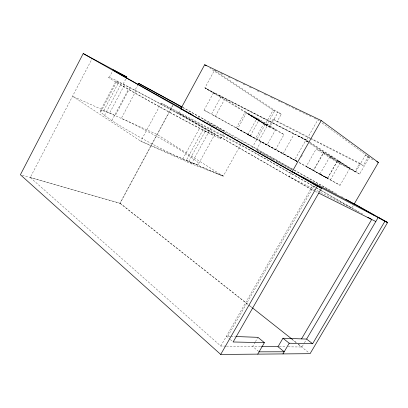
<?xml version="1.0" encoding="UTF-8"?>
<svg xmlns="http://www.w3.org/2000/svg" width="408" height="408" viewBox="0 0 408 408"><rect width="100%" height="100%" fill="white"/><g stroke="black" fill="none" stroke-linecap="round" stroke-linejoin="round"><path stroke-width="0.31" stroke-dasharray="2.04 1.53" d="M225.792 346.106L220.794 346.045L30.243 177.506L91.887 59.053M109.257 77.392L112.608 71.012M315.476 187.175L240.746 144.656L223.247 176.144L175.669 155.79A56.069 4.417 28.4 0 1 111.863 120.549L104.519 115.433L100.684 112.067L100.439 110.599L115.989 81.08L124.471 84.981L142.586 94.406A56.37 1.372 28.7 0 1 199.359 125.781A56.37 1.372 28.7 0 1 210.171 133.493L192.688 124.562A56.37 1.372 28.7 0 1 128.51 89.128L120.824 84.553L115.989 81.08M100.684 112.067L116.617 81.84M100.439 110.599L103.55 111.007L118.743 82.197M104.519 115.433L120.824 84.553M223.247 134.11L220.815 138.521A63.964 1.561 28.7 0 1 151.093 102.219A63.964 1.561 28.7 0 1 119.172 81.983L123.17 84.033L126.006 78.662M103.55 111.007L109.589 113.128L124.471 84.981M111.863 120.549L128.51 89.128M129.994 87.812L115.28 115.566L72.532 96.237L140.76 141.188L191.306 163.822L223.247 176.144L157.233 134.543L121.339 118.31L135.91 90.887M123.17 84.033L134.997 90.188L138.057 84.425M240.746 144.656L161.206 103.117L140.76 141.188L223.247 176.144M22.231 175.277L119.906 203.24L173.018 104.779M30.243 177.506L120.166 203.261L172.895 105.519M311.86 189.659L178.536 113.011L180.305 109.747M214.481 70.273L274.895 110.527L278.052 112.093L269.652 127.118L204.918 87.863L214.481 70.273L216.204 71.099M323.371 152.791A8.191 0.301 28.5 0 1 331.694 156.998L323.896 152.485A16.386 0.597 28.5 0 0 317.893 150.144L336.763 162.068L327.4 178.347L204.061 110.124L213.542 92.703A7.895 0.291 29 0 1 215.659 93.641L215.837 93.733A7.895 0.291 29 0 1 221.105 96.563L294.137 134.12A8.894 0.362 28.6 0 1 294.994 134.482L295.453 134.696A8.894 0.362 28.6 0 1 307.999 141.54L306.403 139.995L204.918 87.863L214.7 93.534L204.918 87.863M182.784 158.998L199.634 128.173M221.105 96.563L211.466 114.179L297.08 161.145M188.68 161.497L205.341 131.085M215.291 116.351L224.721 99.149A7.895 0.291 29 0 1 214.771 93.575L214.639 93.493A7.895 0.291 29 0 1 213.547 92.733M191.306 163.822L211.584 126.852M198.721 163.562L214.419 135.017M236.283 128.061L245.3 111.761L224.721 99.149M248.11 134.62L237.589 128.831L246.417 112.827L252.909 116.688L259.141 119.814L246.452 112.827M247.926 134.589L256.612 118.973A14.555 0.49 28.9 0 0 264.246 122.885L275.533 129.81L266.944 145.126L247.926 134.589L255.423 138.7L264.246 122.885M250.267 135.828L259.162 119.85M252.073 147.925L273.13 110.196L209.972 68.263M248.253 114.041L266.541 125.496L274.895 110.527M258.917 140.719L267.383 125.562L250.747 115.484M269.652 127.118L268.826 126.613L273.029 119.095L309.891 137.838M260.962 141.612L256.29 149.966A21.099 0.26 29 0 1 271.952 158.345A21.099 0.26 29 0 1 292.184 169.733M309.947 138.419L277.073 121.676L281.245 114.22L278.052 112.093M275.405 149.802L283.999 134.533L263.364 121.834A14.555 0.49 28.9 0 0 245.3 111.761M283.198 153.505L294.137 134.12M296.835 161.089L294.668 159.875L305.5 140.78A8.894 0.362 28.6 0 0 308.071 142.055M307.999 141.54L306.403 139.995L317.817 119.87L320.907 122.12M291.628 172.661L289.328 176.705L318.857 191.556M301.313 156.968L302.257 155.31M307.351 167.122L306.209 166.469L316.21 148.894M314.354 170.972L313.319 170.386L323.355 152.796A8.191 0.301 28.5 0 0 330.398 156.973A8.191 0.301 28.5 0 0 337.717 160.635L355.664 172.013L359.596 174.068L369.322 157.309L321.422 122.492M306.214 166.464L313.604 170.483L323.896 152.485L308.652 142.785M220.794 346.045L313.436 184.406M319.923 174.094L329.751 156.947A16.386 0.597 28.5 0 0 340.389 162.542L349.743 168.509L340.058 185.263L319.923 174.094L340.058 185.263M227.807 336.243L314.247 185.502M327.583 178.245L337.742 160.624L354.96 171.564L359.8 163.215L310.457 138.123M330.327 179.918L340.389 162.542L337.615 160.614L340.389 162.542M255.148 342.144L252.669 346.423L259.08 351.839M255.454 341.608L257.933 337.329M355.664 172.013L365.333 155.331L369.322 157.309M310.514 138.705L363.232 165.551L368.031 157.284L365.333 155.331M353.292 205.55L351.793 208.126L319.423 191.842M288.079 346.836L301.94 346.999L304.118 343.306M304.429 342.776L305.985 340.134M226.415 346.111L260.901 346.52M279.256 346.734L285.559 346.81M230.321 336.335L226.44 336.197L229.791 339.089M230.948 336.36L235.339 336.518M109.589 113.128L128.137 121.513A56.069 4.417 28.4 0 1 184.589 152.801A56.069 4.417 28.4 0 1 193.724 163.445L186.175 160.528L202.944 129.892L208.238 132.957M294.994 134.482L295.29 134.62M298.299 136.124L306.403 139.995L309.595 142.04M220.794 73.302L223.666 74.679M228.256 76.888L229.979 77.714M235.722 80.468L237.446 81.294M243.183 84.048L244.907 84.879M249.497 87.082L252.368 88.459M256.964 90.663L259.835 92.04M264.425 94.248L267.296 95.625M270.739 97.277L274.757 99.205M278.205 100.858L282.224 102.791M285.666 104.443L289.685 106.371M291.98 107.472L297.151 109.951M299.447 111.052L312.074 117.116M314.374 118.218L317.24 119.595M297.692 135.813L306.403 139.995M204.061 110.124L210.253 113.511M273.13 110.196L281.245 114.22M368.031 157.284L373.499 159.997M313.324 170.386L320.79 174.537M314.711 191.082L310.743 189.103L161.206 103.117M315.282 191.362L318.133 192.785M237.589 128.831L243.229 131.917M219.05 95.431L295.453 134.696M178.536 113.011L250.624 150.526L320.836 190.5M248.656 114.281L267.383 125.562L275.533 129.81M349.743 168.509L339.864 163.358L329.751 156.947M268.826 126.613L283.999 134.533M336.763 162.068L354.96 171.564M134.997 90.188L139.73 92.687A63.964 1.561 28.7 0 1 220.825 138.531M208.927 123.588L252.654 146.885L293.714 169.983M296.774 161.395L292.48 159.059M297.024 161.16L294.668 159.875M325.171 176.945L327.573 178.24L326.497 177.633M291.791 158.681L260.987 141.632L296.795 161.349M324.982 176.843L322.606 175.537M320.576 174.354L326.288 177.516M244.586 132.717L250.242 135.813L248.666 134.926M331.694 156.998L331.944 157.136A8.191 0.301 28.5 0 1 334.83 158.763L334.932 158.824M320.178 174.201L314.624 171.125M327.4 178.347L307.55 167.234M298.998 162.302L313.604 170.483M182.56 107.228L293.694 169.703M294.25 170.019L337.589 194.381M341.481 196.569L343.148 197.508M294.27 170.294L332.556 191.831M316.027 187.491L319.903 189.695M320.459 190.011L363.079 214.261M321.387 190.811L358.984 212.216M249.181 114.587L266.541 125.496M250.237 115.194L267.383 125.562M305.5 140.78L308.127 142.448M273.029 119.095L277.073 121.676M309.463 142.555L335.034 158.88A8.191 0.301 28.5 0 1 337.742 160.604M310.126 142.382L359.596 174.068M359.8 163.215L363.232 165.551M120.166 203.261L249.507 305.536M250.007 305.934L252.001 307.51M291.955 339.104L296.448 342.659M298.447 344.235L301.94 346.999M119.906 203.24L248.186 304.72M248.686 305.118L252.18 307.882M291.608 339.074L296.101 342.628M298.1 344.209L309.08 352.895M230.27 339.502L233.141 341.981M182.636 107.498A64.051 0.683 28.8 0 1 224.109 130.932A64.051 0.683 28.8 0 1 202.164 119.636M199.93 118.427A64.051 0.683 28.8 0 1 197.324 117.014M291.985 169.83A21.099 0.26 29 0 1 279.067 162.858M278.74 162.68A21.099 0.26 29 0 1 278.088 162.323M277.756 162.139A21.099 0.26 29 0 1 274.436 160.308M274.1 160.12A21.099 0.26 29 0 1 273.436 159.752M273.105 159.569A21.099 0.26 29 0 1 271.779 158.834M271.453 158.651A21.099 0.26 29 0 1 268.872 157.213M268.561 157.039A21.099 0.26 29 0 1 267.322 156.346M266.72 156.009A21.099 0.26 29 0 1 266.128 155.678M265.837 155.509A21.099 0.26 29 0 1 265.261 155.188M264.976 155.03A21.099 0.26 29 0 1 264.7 154.872M264.149 154.561A21.099 0.26 29 0 1 261.63 153.133M261.4 153A21.099 0.26 29 0 1 258.998 151.623M258.667 151.429A21.099 0.26 29 0 1 256.29 149.976"/><path stroke-width="0.61" d="M126.291 78.122L126.857 77.051L83.217 53.56L20.4 174.751L220.703 354.44L310.075 353.685L387.6 222.498L353.705 203.444M138.057 84.425L138.613 83.375L182.004 106.916M257.749 354.129L264.404 342.674L233.141 341.981L321.519 188.292L180.892 108.661L204.663 64.739L321.224 120.538L378.415 162.435L354.195 204L292.199 171.646L321.224 120.538M220.703 354.44L317.327 186.119L321.519 188.292M261.533 346.525L277.996 346.718L282.953 338.232L306.602 339.079L312.62 343.745L384.928 221.253L387.6 222.498L313.737 183.886M282.943 353.915L289.206 343.225L312.62 343.745M301.517 338.9L371.708 219.463L367.838 217.255M306.602 339.079L378.257 217.357L384.928 221.253M259.08 351.839L284.192 351.778L277.996 346.718M235.967 336.539L257.933 337.329L264.404 342.674M376.778 161.624L378.415 162.435M318.704 193.066L375.814 221.508M180.892 108.661L187.624 112.241M188.741 112.838L192.107 114.633M126.857 77.051L122.895 74.929A64.051 0.683 28.8 0 0 122.492 75.587A64.051 0.683 28.8 0 0 181.223 108.237M138.613 83.375L143.325 85.925A64.051 0.683 28.8 0 1 182.08 107.192M345.872 199.318L374.182 215.246M83.217 53.56L317.327 186.119M204.663 64.739L206.259 65.795M252.501 307.907L291.455 338.706M282.953 338.232L289.206 343.225"/></g></svg>
